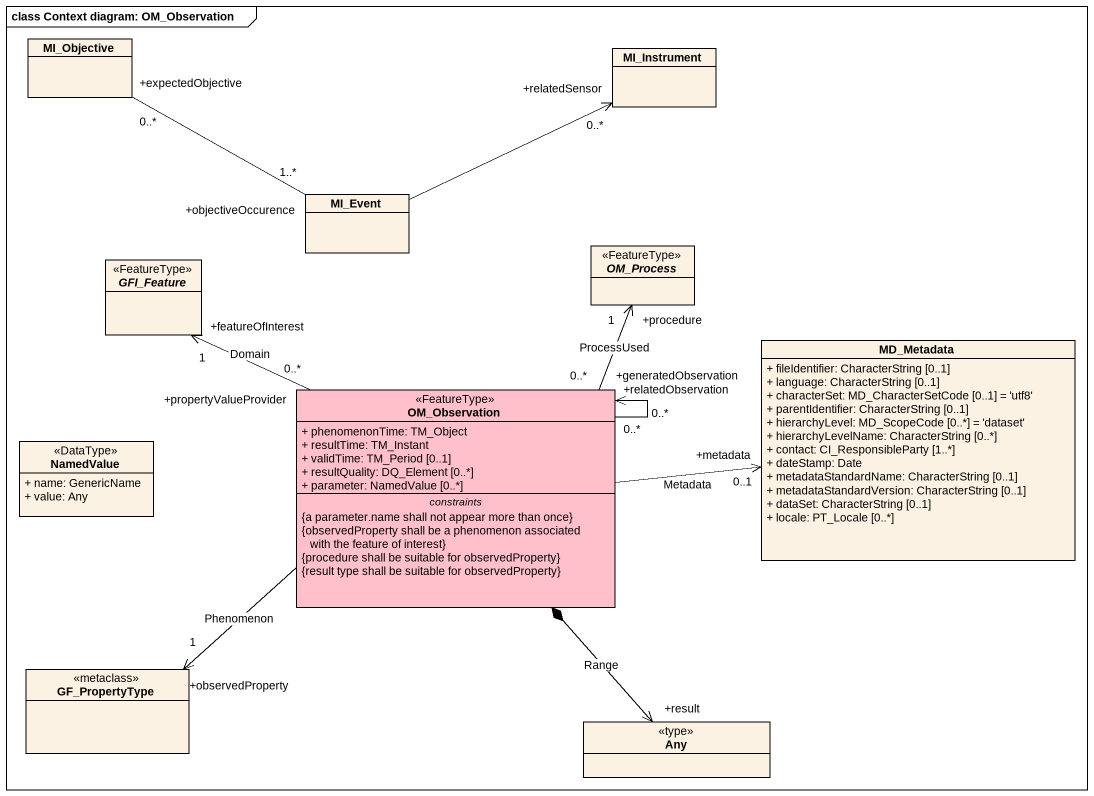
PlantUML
@startuml
mainframe class Context diagram: OM_Observation
hide circle
hide empty members
skinparam classAttributeIconSize 0
class MI_Objective
class MI_Instrument
class MI_Event
abstract class GFI_Feature <<FeatureType>>
abstract class OM_Process <<FeatureType>>
class MD_Metadata {
  + fileIdentifier: CharacterString [0..1]
  + language: CharacterString [0..1]
  + characterSet: MD_CharacterSetCode [0..1] = 'utf8'
  + parentIdentifier: CharacterString [0..1]
  + hierarchyLevel: MD_ScopeCode [0..*] = 'dataset'
  + hierarchyLevelName: CharacterString [0..*]
  + contact: CI_ResponsibleParty [1..*]
  + dateStamp: Date
  + metadataStandardName: CharacterString [0..1]
  + metadataStandardVersion: CharacterString [0..1]
  + dataSet: CharacterString [0..1]
  + locale: PT_Locale [0..*]
}
class OM_Observation <<FeatureType>> #FFC0CB {
  + phenomenonTime: TM_Object
  + resultTime: TM_Instant
  + validTime: TM_Period [0..1]
  + resultQuality: DQ_Element [0..*]
  + parameter: NamedValue [0..*]
  -- constraints --
  {a parameter.name shall not appear more than once}
  {observedProperty shall be a phenomenon associated with the feature of interest}
  {procedure shall be suitable for observedProperty}
  {result type shall be suitable for observedProperty}
}
class NamedValue <<DataType>> {
  + name: GenericName
  + value: Any
}
class GF_PropertyType <<metaclass>>
class Any <<type>>
MI_Event "+objectiveOccurence\n1..*" -left- "+expectedObjective\n0..*" MI_Objective
MI_Event -right-> "+relatedSensor\n0..*" MI_Instrument
OM_Observation "+propertyValueProvider\n0..*" -up-> "+featureOfInterest\n1" GFI_Feature : Domain
OM_Observation "+generatedObservation\n0..*" -up-> "+procedure\n1" OM_Process : ProcessUsed
OM_Observation -right-> "+metadata\n0..1" MD_Metadata : Metadata
OM_Observation "0..*" --> "+relatedObservation\n0..*" OM_Observation
OM_Observation --> "+observedProperty\n1" GF_PropertyType : Phenomenon
OM_Observation *--> "+result" Any : Range
@enduml
